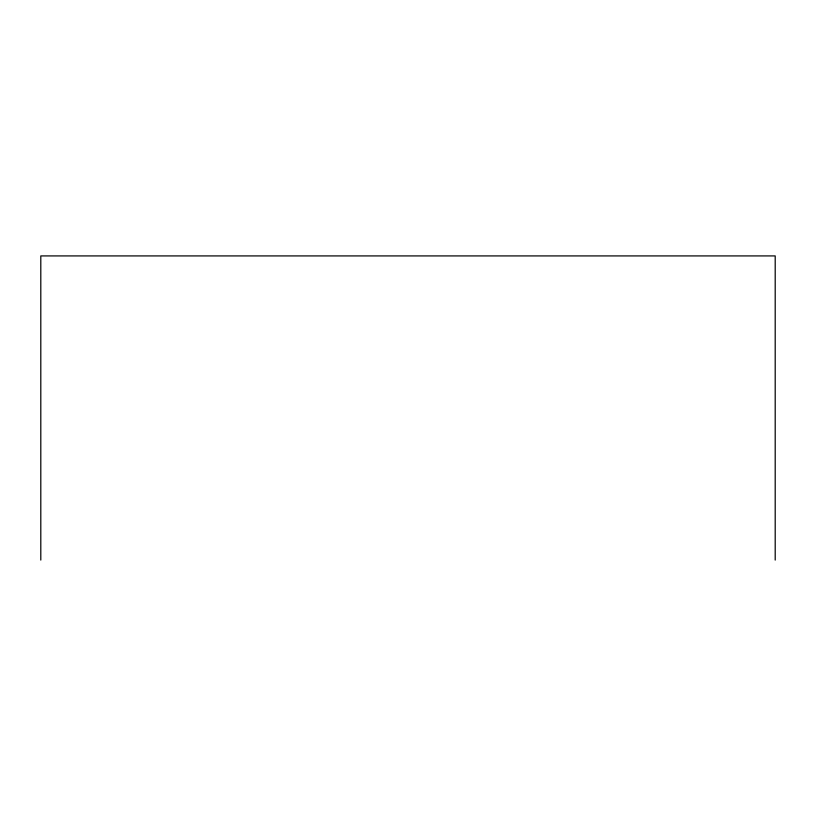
<?xml version="1.0" encoding="UTF-8"?>
<svg xmlns="http://www.w3.org/2000/svg" width="816" height="816" viewBox="0 0 816 816"><rect width="100%" height="100%" fill="white"/><g stroke="black" fill="none" stroke-linecap="round" stroke-linejoin="round"><path stroke-width="1.22" d="M775.2 560.082L775.2 255.918L40.8 255.918L40.8 560.082"/></g></svg>
